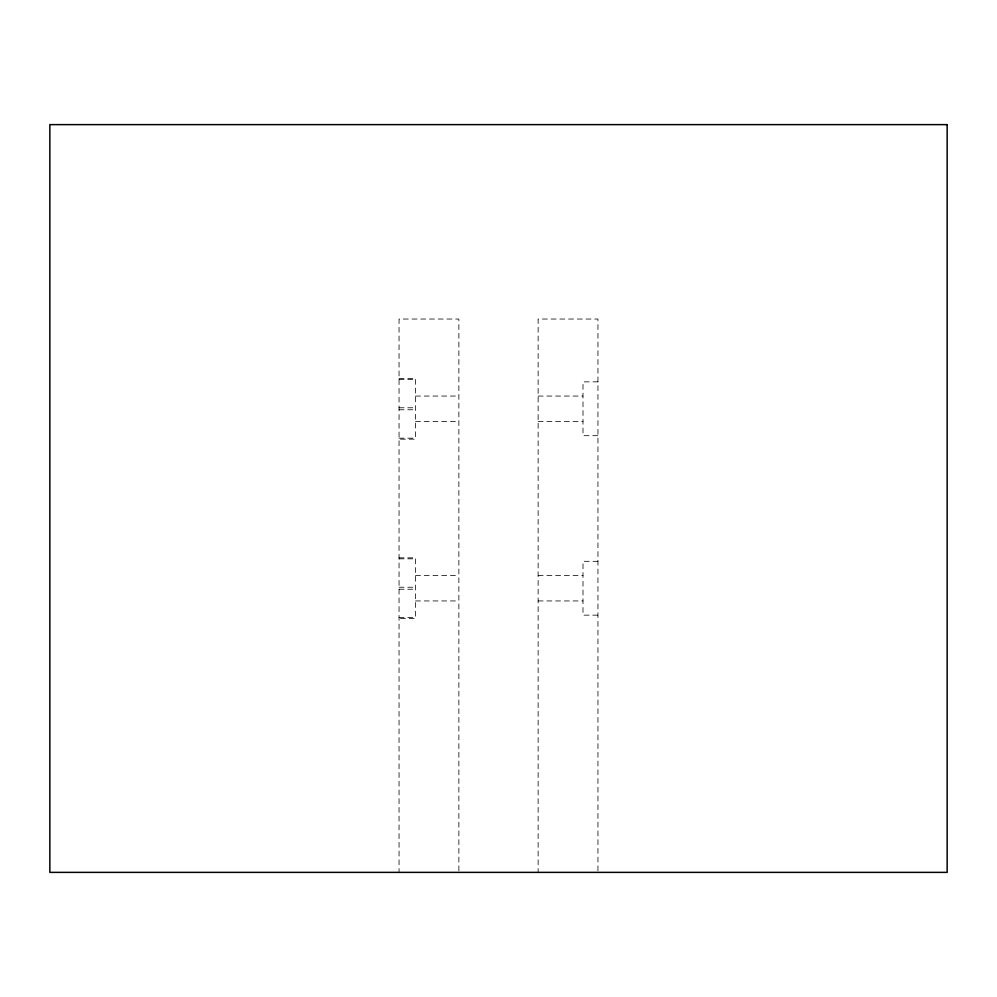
<?xml version="1.0" encoding="UTF-8"?>
<svg xmlns="http://www.w3.org/2000/svg" width="997" height="997" viewBox="0 0 997 997"><rect width="100%" height="100%" fill="white"/><g stroke="black" fill="none" stroke-linecap="round" stroke-linejoin="round"><path stroke-width="0.75" stroke-dasharray="4.99 3.74" d="M399.049 378.374L415.5 378.374L415.5 439.166L399.049 439.166M399.049 379.371L415.5 379.371M597.951 381.851L582.996 381.851L582.996 435.689L597.951 435.689M415.5 396.058L458.869 396.058M538.131 396.058L582.996 396.058M399.049 407.773L415.5 407.773M399.049 409.767L415.5 409.767M415.5 421.482L458.869 421.482M538.131 421.482L582.996 421.482M399.049 438.169L415.5 438.169M399.049 557.834L415.5 557.834L415.5 618.626L399.049 618.626M399.049 558.831L415.5 558.831M597.951 561.311L582.996 561.311L582.996 615.149L597.951 615.149M415.5 575.518L458.869 575.518M538.131 575.518L582.996 575.518M399.049 587.233L415.5 587.233M399.049 589.227L415.5 589.227M415.5 600.942L458.869 600.942M538.131 600.942L582.996 600.942M399.049 617.629L415.5 617.629M597.951 870.817L597.951 319.04L538.131 319.04L538.131 872.375M458.869 870.817L458.869 319.04L399.049 319.04L399.049 872.375"/><path stroke-width="1.5" d="M947.15 124.625L49.85 124.625L49.85 872.375L947.15 872.375L947.15 124.625"/></g></svg>
